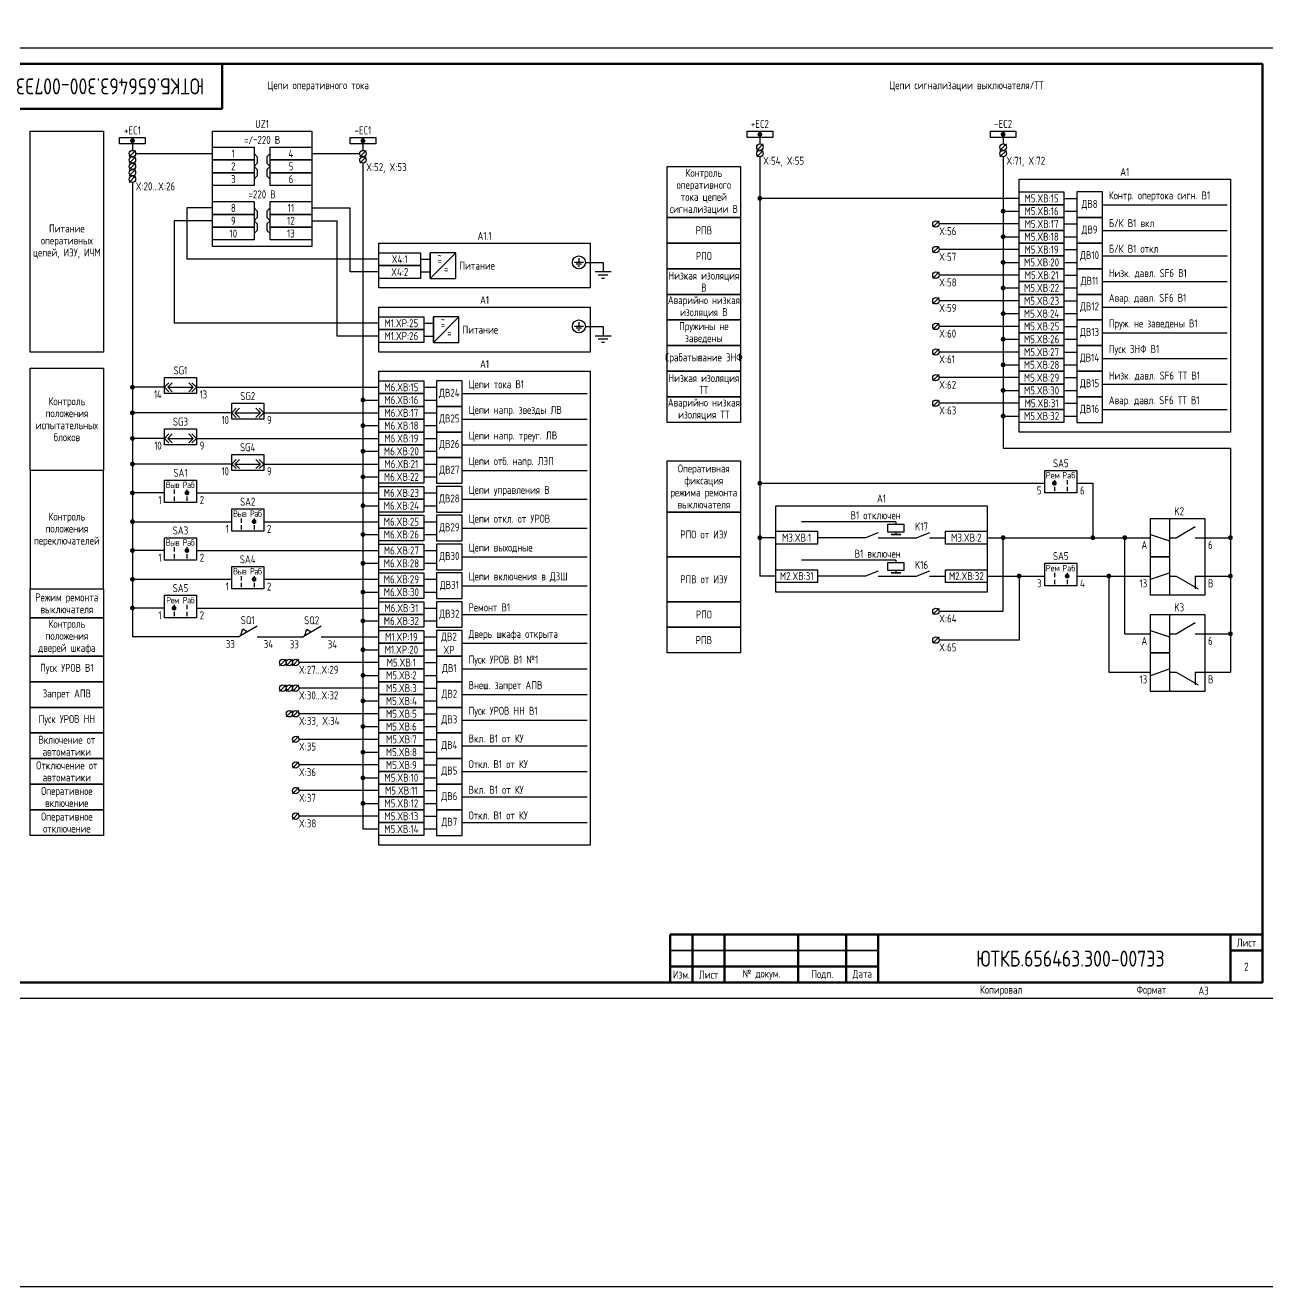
# Model space of a CAD drawing. Header units: millimetres. Extents: x -936 to 3453, y -90 to 618.
# Drawn here: x 448.5 to 836.7, y -90 to 304.1 of the extents above; entities that cross this region are included whole.
import ezdxf

# ---------------------------------------------------------------- set-up
doc = ezdxf.new("R2010")
doc.units = ezdxf.units.MM
doc.styles.add('Gost_type_A', font='GOST_0.TTF')

# ---------------------------------------------------------------- blocks, each defined once
blk = doc.blocks.new('Формат_А3')
blk.add_lwpolyline([(-420, 297), (0, 297), (0, 0), (-420, 0)], close=True)
at = {"lineweight": 50}
blk.add_lwpolyline([(-400, 292), (-5, 292), (-5, 5), (-400, 5)], close=True, dxfattribs=at)
blk = doc.blocks.new('Штамп угловой верхний')
at = {"lineweight": 50}
blk.add_lwpolyline([(0, 0), (70, 0), (70, -14), (0, -14)], close=True, dxfattribs=at)
blk = doc.blocks.new('Штамп малый нижний')
at = {"lineweight": 50}
for points in [[(-185, 15), (-178, 15), (-178, 5), (-185, 5)], [(-178, 15), (-168, 15), (-168, 5), (-178, 5)], [(-168, 15), (-145, 15), (-145, 5), (-168, 5)], [(-145, 15), (-130, 15), (-130, 5), (-145, 5)], [(-130, 15), (-120, 15), (-120, 5), (-130, 5)], [(-120, 15), (-10, 15), (-10, 0), (-120, 0)], [(-10, 15), (0, 15), (0, 10), (-10, 10)], [(-10, 10), (0, 10), (0, 0), (-10, 0)], [(-185, 5), (-178, 5), (-178, 0), (-185, 0)], [(-178, 5), (-168, 5), (-168, 0), (-178, 0)], [(-168, 5), (-145, 5), (-145, 0), (-168, 0)], [(-145, 5), (-130, 5), (-130, 0), (-145, 0)], [(-130, 5), (-120, 5), (-120, 0), (-130, 0)]]:
    blk.add_lwpolyline(points, close=True, dxfattribs=at)
for points in [[(-185, 15), (-178, 15), (-178, 10), (-185, 10)], [(-178, 15), (-168, 15), (-168, 10), (-178, 10)], [(-168, 15), (-145, 15), (-145, 10), (-168, 10)], [(-145, 15), (-130, 15), (-130, 10), (-145, 10)], [(-130, 15), (-120, 15), (-120, 10), (-130, 10)], [(-185, 10), (-178, 10), (-178, 5), (-185, 5)], [(-178, 10), (-168, 10), (-168, 5), (-178, 5)], [(-168, 10), (-145, 10), (-145, 5), (-168, 5)], [(-145, 10), (-130, 10), (-130, 5), (-145, 5)], [(-130, 10), (-120, 10), (-120, 5), (-130, 5)]]:
    blk.add_lwpolyline(points, close=True)
at = {"char_height": 2.5, "style": 'Gost_type_A'}
for s, insert, width, attachment_point in [('Лист', (-5, 12.5), 10, 5), ('№ докум.', (-156.5, 2.5), 23, 5), ('Подп.', (-137.5, 2.5), 15, 5), ('Дата', (-125, 2.5), 10, 5), ('Изм.', (-181.5, 2.5), 7, 5), ('Лист', (-173, 2.5), 10, 5), ('Копировал', (-75, -2.53), 13.1202, 6), ('Формат', (-30, -2.53), 13.1202, 6)]:
    blk.add_mtext(s, dxfattribs=dict(at, insert=insert, width=width, attachment_point=attachment_point))
blk = doc.blocks.new('POINT')
at = {"const_width": 0.75}
blk.add_lwpolyline([(-0.375, 0, 1), (0.375, 0, 1)], format="xyb", close=True, dxfattribs=at)
blk = doc.blocks.new('Шинка')
blk.add_lwpolyline([(-4, 1), (4, 1), (4, -1), (-4, -1)], close=True)
blk.add_blockref('POINT', (0, 0))
blk = doc.blocks.new('БИ_разъем')
for p, q in [((0, 0), (1.41, 1.41)), ((0, 0), (1.41, 1.41)), ((0, 0), (1.41, -1.41)), ((0, 0), (1.41, -1.41)), ((1, 0), (2.41, 1.41)), ((1, 0), (2.41, -1.41)), ((1, 0), (9, 0)), ((9, 0), (7.59, 1.41)), ((9, 0), (7.59, -1.41)), ((10, 0), (8.59, 1.41)), ((10, 0), (8.59, 1.41)), ((10, 0), (8.59, -1.41)), ((10, 0), (8.59, -1.41))]:
    blk.add_line(p, q)
blk = doc.blocks.new('Переключатель_положение')
for p, q in [((2, 1), (2, -0.34)), ((2, -1.14), (2, -2.49))]:
    blk.add_line(p, q)

msp = doc.modelspace()

# ---------------------------------------------------------------- linework, layer by layer
for p, q in [((482, 268), (482, 265)), ((554, 268), (554, 265)), ((678, 270), (678, 267)), ((754, 270), (754, 267)), ((483, 265), (481, 263)), ((555, 265), (553, 263)), ((679, 267), (677, 265)), ((679, 265), (677, 263)), ((755, 267), (753, 265)), ((755, 265), (753, 263)), ((483, 263), (481, 261)), ((483, 261), (481, 259)), ((483, 264), (507, 264)), ((538, 264), (553, 264)), ((555, 263), (553, 261)), ((554, 261), (554, 53)), ((678, 263), (678, 132)), ((754, 263), (754, 172)), ((483, 259), (481, 257)), ((483, 257), (481, 255)), ((482, 255), (482, 113)), ((759, 250), (678, 250)), ((507, 247), (499, 247)), ((499, 247), (499, 231)), ((538, 247), (550, 247)), ((550, 227), (550, 247)), ((754, 246), (759, 246)), ((495, 243), (495, 211)), ((507, 243), (495, 243)), ((538, 243), (546, 243)), ((546, 207), (546, 243)), ((734, 243), (732, 241)), ((759, 242), (734, 242)), ((754, 238), (759, 238)), ((575, 225), (575, 233)), ((575, 225), (583, 233)), ((734, 235), (732, 233)), ((759, 234), (734, 234)), ((559, 231), (499, 231)), ((623.48, 230), (629, 230)), ((754, 230), (759, 230)), ((559, 227), (550, 227)), ((734, 227), (732, 225)), ((759, 226), (734, 226)), ((754, 222), (759, 222)), ((734, 219), (732, 217)), ((759, 218), (734, 218)), ((576, 205), (576, 213)), ((576, 205), (584, 213)), ((754, 214), (759, 214)), ((559, 211), (495, 211)), ((623.48, 210), (629, 210)), ((734, 211), (732, 209)), ((759, 210), (734, 210)), ((559, 207), (546, 207)), ((754, 206), (759, 206)), ((734, 203), (732, 201)), ((759, 202), (734, 202)), ((754, 198), (759, 198)), ((734, 195), (732, 193)), ((759, 194), (734, 194)), ((492, 191), (482, 191)), ((502, 191), (559, 191)), ((754, 190), (759, 190)), ((554, 187), (559, 187)), ((734, 187), (732, 185)), ((759, 186), (734, 186)), ((513, 183), (482, 183)), ((523, 183), (559, 183)), ((754, 182), (759, 182)), ((554, 179), (559, 179)), ((492, 175), (482, 175)), ((502, 175), (559, 175)), ((554, 171), (559, 171)), ((754, 172), (825, 172)), ((825, 172), (825, 102)), ((513, 167), (482, 167)), ((523, 167), (559, 167)), ((554, 163), (559, 163)), ((492, 158), (482, 158)), ((502, 158), (559, 158)), ((678, 161), (767, 161)), ((777, 161), (782, 161)), ((782, 161), (782, 144)), ((554, 154), (559, 154)), ((482, 149), (513, 149)), ((523, 149), (559, 149)), ((720.5, 149), (691, 149)), ((720.5, 149), (720.5, 148.25)), ((808, 144), (814, 147.46)), ((554, 145), (559, 145)), ((683, 144), (678, 144)), ((711, 144), (696, 144)), ((715, 144), (727, 144)), ((720.5, 145.75), (720.5, 145)), ((749, 144), (800, 144)), ((754, 121), (754, 144)), ((792, 114), (792, 144)), ((800, 145), (806, 143)), ((806, 144), (808, 144)), ((814, 144), (825, 144)), ((492, 140), (482, 140)), ((502, 140), (559, 140)), ((554, 136), (559, 136)), ((720.5, 137), (691, 137)), ((720.5, 137), (720.5, 136.25)), ((482, 131), (513, 131)), ((523, 131), (559, 131)), ((683, 132), (678, 132)), ((711, 132), (696, 132)), ((715, 132), (727, 132)), ((720.5, 133.75), (720.5, 133)), ((749, 132), (767, 132)), ((759, 132), (759, 112)), ((777, 132), (800, 132)), ((787, 132), (787, 102)), ((800, 131), (806, 133)), ((806, 132), (808, 132)), ((808, 132), (814.92, 128)), ((814, 132), (825, 132)), ((814, 132), (814, 128)), ((554, 127), (559, 127)), ((492, 122), (482, 122)), ((502, 122), (559, 122)), ((734, 122), (732, 120)), ((734, 121), (754, 121)), ((515, 113), (521, 116.46)), ((515.86, 113.5), (516.43, 115.48)), ((516.43, 115.48), (517.87, 114.65)), ((535, 112.95), (541, 116.42)), ((535.86, 113.45), (536.43, 115.44)), ((536.43, 115.44), (537.87, 114.61)), ((554, 118), (559, 118)), ((800, 115), (806, 113)), ((808, 114), (814, 117.46)), ((515, 113), (482, 113)), ((535, 112.95), (521, 112.95)), ((541, 113), (559, 113)), ((573, 113), (577, 113)), ((585, 111), (624, 111)), ((734, 113), (732, 111)), ((759, 112), (734, 112)), ((792, 114), (800, 114)), ((806, 114), (808, 114)), ((814, 114), (825, 114)), ((554, 109), (559, 109)), ((573, 109), (577, 109)), ((529.98, 106), (527.98, 104)), ((531.99, 106), (529.99, 104)), ((534, 106), (532, 104)), ((559, 105), (534, 105)), ((800, 101), (806, 103)), ((554, 101), (559, 101)), ((787, 102), (800, 102)), ((806, 102), (808, 102)), ((808, 102), (814.92, 98)), ((814, 102), (825, 102)), ((814, 102), (814, 98)), ((529.98, 98), (527.98, 96)), ((531.99, 98), (529.99, 96)), ((534, 98), (532, 96)), ((559, 97), (534, 97)), ((554, 93), (559, 93)), ((531.99, 90), (529.99, 88)), ((534, 90), (532, 88)), ((559, 89), (534, 89)), ((554, 85), (559, 85)), ((534, 82), (532, 80)), ((559, 81), (534, 81)), ((554, 77), (559, 77)), ((534, 74), (532, 72)), ((559, 73), (534, 73)), ((554, 69), (559, 69)), ((534, 66), (532, 64)), ((559, 65), (534, 65)), ((554, 61), (559, 61)), ((534, 58), (532, 56)), ((559, 57), (534, 57)), ((554, 53), (559, 53))]:
    msp.add_line(p, q)
at = {"color": 0}
for p, q in [((773, 250), (777, 250)), ((773, 246), (777, 246)), ((785, 248), (824, 248)), ((773, 242), (777, 242)), ((773, 238), (777, 238)), ((785, 240), (824, 240)), ((773, 234), (777, 234)), ((773, 230), (777, 230)), ((785, 232), (824, 232)), ((773, 226), (777, 226)), ((773, 222), (777, 222)), ((785, 224), (824, 224)), ((773, 218), (777, 218)), ((773, 214), (777, 214)), ((785, 216), (824, 216)), ((773, 210), (777, 210)), ((773, 206), (777, 206)), ((785, 208), (824, 208)), ((773, 202), (777, 202)), ((773, 198), (777, 198)), ((785, 200), (824, 200)), ((773, 194), (777, 194)), ((573, 191), (577, 191)), ((773, 190), (777, 190)), ((785, 192), (824, 192)), ((573, 187), (577, 187)), ((585, 189), (624, 189)), ((773, 186), (777, 186)), ((573, 183), (577, 183)), ((773, 182), (777, 182)), ((785, 184), (824, 184)), ((573, 179), (577, 179)), ((585, 181), (624, 181)), ((573, 175), (577, 175)), ((573, 171), (577, 171)), ((585, 173), (624, 173)), ((573, 167), (577, 167)), ((573, 163), (577, 163)), ((585, 165), (624, 165)), ((573, 158), (577, 158)), ((573, 154), (577, 154)), ((585, 156), (624, 156)), ((573, 149), (577, 149)), ((585, 147), (624, 147)), ((573, 145), (577, 145)), ((573, 140), (577, 140)), ((585, 138), (624, 138)), ((573, 136), (577, 136)), ((573, 131), (577, 131)), ((573, 127), (577, 127)), ((585, 129), (624, 129)), ((573, 122), (577, 122)), ((585, 120), (624, 120)), ((573, 118), (577, 118)), ((573, 105), (577, 105)), ((585, 103), (624, 103)), ((573, 101), (577, 101)), ((573, 97), (577, 97)), ((585, 95), (624, 95)), ((573, 93), (577, 93)), ((573, 89), (577, 89)), ((585, 87), (624, 87)), ((573, 85), (577, 85)), ((573, 81), (577, 81)), ((585, 79), (624, 79)), ((573, 77), (577, 77)), ((573, 73), (577, 73)), ((585, 71), (624, 71)), ((573, 69), (577, 69)), ((573, 65), (577, 65)), ((573, 61), (577, 61)), ((585, 63), (624, 63)), ((573, 57), (577, 57)), ((573, 53), (577, 53)), ((585, 55), (624, 55))]:
    msp.add_line(p, q, dxfattribs=at)
at = {"ltscale": 4}
for p, q in [((572, 231), (575, 231)), ((572, 227), (575, 227)), ((573, 211), (576, 211)), ((573, 207), (576, 207))]:
    msp.add_line(p, q, dxfattribs=at)
at = {"ltscale": 4.32}
for p, q in [((622.89, 230), (620.04, 230)), ((622.32, 229.43), (620.61, 229.43)), ((621.75, 228.86), (621.18, 228.86)), ((621.46, 231.28), (621.46, 230)), ((629, 230), (629, 227)), ((631.5, 227), (626.5, 227)), ((630.5, 226), (627.5, 226)), ((629.5, 225), (628.5, 225)), ((622.89, 210), (620.04, 210)), ((622.32, 209.43), (620.61, 209.43)), ((621.46, 211.28), (621.46, 210)), ((629, 210), (629, 207)), ((621.75, 208.86), (621.18, 208.86)), ((631.5, 207), (626.5, 207)), ((630.5, 206), (627.5, 206)), ((629.5, 205), (628.5, 205)), ((715, 145.5), (711, 144)), ((731, 145.5), (727, 144)), ((715, 133.5), (711, 132)), ((731, 133.5), (727, 132))]:
    msp.add_line(p, q, dxfattribs=at)
at = {"ltscale": 1.08}
for p, q in [((731, 144), (736, 144)), ((731, 132), (736, 132))]:
    msp.add_line(p, q, dxfattribs=at)
for points in [[(-936, 618), (3453, 618), (3453, -90), (-936, -90)], [(473, 202), (450, 202), (450, 271), (473, 271)], [(507, 271), (538, 271), (538, 235), (507, 235)], [(507, 266), (520, 266), (520, 262), (507, 262)], [(525, 266), (538, 266), (538, 262), (525, 262)], [(507, 262), (520, 262), (520, 258), (507, 258)], [(525, 262), (538, 262), (538, 258), (525, 258)], [(507, 258), (520, 258), (520, 254), (507, 254)], [(525, 258), (538, 258), (538, 254), (525, 254)], [(672, 244), (649, 244), (649, 260), (672, 260)], [(759, 256), (825, 256), (825, 177), (759, 177)], [(507, 249), (520, 249), (520, 245), (507, 245)], [(525, 249), (538, 249), (538, 245), (525, 245)], [(507, 245), (520, 245), (520, 241), (507, 241)], [(525, 245), (538, 245), (538, 241), (525, 241)], [(507, 241), (520, 241), (520, 237), (507, 237)], [(525, 241), (538, 241), (538, 237), (525, 237)], [(672, 236), (649, 236), (649, 244), (672, 244)], [(559, 236), (625, 236), (625, 222), (559, 222)], [(559, 233), (572, 233), (572, 229), (559, 229)], [(672, 228), (649, 228), (649, 236), (672, 236)], [(559, 229), (572, 229), (572, 225), (559, 225)], [(672, 220), (649, 220), (649, 228), (672, 228)], [(672, 212), (649, 212), (649, 220), (672, 220)], [(559, 216), (625, 216), (625, 202), (559, 202)], [(559, 213), (573, 213), (573, 209), (559, 209)], [(559, 209), (573, 209), (573, 205), (559, 205)], [(672, 204), (649, 204), (649, 212), (672, 212)], [(672, 196), (649, 196), (649, 204), (672, 204)], [(473, 165), (450, 165), (450, 197), (473, 197)], [(492, 194), (502, 194), (502, 189), (492, 189)], [(559, 196), (625, 196), (625, 48), (559, 48)], [(672, 188), (649, 188), (649, 196), (672, 196)], [(513, 186), (523, 186), (523, 181), (513, 181)], [(672, 180), (649, 180), (649, 188), (672, 188)], [(492, 178), (502, 178), (502, 173), (492, 173)], [(513, 170), (523, 170), (523, 165), (513, 165)], [(649, 168), (672, 168), (672, 152), (649, 152)], [(473, 165), (450, 165), (450, 128), (473, 128)], [(492, 162), (502, 162), (502, 155), (492, 155)], [(767, 165), (777, 165), (777, 158), (767, 158)], [(683, 154), (749, 154), (749, 127), (683, 127)], [(513, 153), (523, 153), (523, 146), (513, 146)], [(649, 152), (672, 152), (672, 138), (649, 138)], [(800, 150), (817, 150), (817, 126), (800, 126)], [(800, 150), (806, 150), (806, 138), (800, 138)], [(683, 146), (696, 146), (696, 142), (683, 142)], [(723, 148.25), (723, 145.75), (718, 145.75), (718, 148.25)], [(736, 146), (749, 146), (749, 142), (736, 142)], [(492, 144), (502, 144), (502, 137), (492, 137)], [(722, 145), (719, 145)], [(649, 138), (672, 138), (672, 124), (649, 124)], [(800, 138), (806, 138), (806, 126), (800, 126)], [(513, 135), (523, 135), (523, 128), (513, 128)], [(683, 134), (696, 134), (696, 130), (683, 130)], [(723, 136.25), (723, 133.75), (718, 133.75), (718, 136.25)], [(736, 134), (749, 134), (749, 130), (736, 130)], [(767, 136), (777, 136), (777, 129), (767, 129)], [(722, 133), (719, 133)], [(450, 128), (473, 128), (473, 119), (450, 119)], [(492, 126), (502, 126), (502, 119), (492, 119)], [(672, 116), (649, 116), (649, 124), (672, 124)], [(473, 107), (450, 107), (450, 119), (473, 119)], [(800, 120), (817, 120), (817, 96), (800, 96)], [(800, 120), (806, 120), (806, 108), (800, 108)], [(559, 115), (573, 115), (573, 111), (559, 111)], [(672, 108), (649, 108), (649, 116), (672, 116)], [(559, 111), (573, 111), (573, 107), (559, 107)], [(473, 99), (450, 99), (450, 107), (473, 107)], [(800, 108), (806, 108), (806, 96), (800, 96)], [(473, 91), (450, 91), (450, 99), (473, 99)], [(473, 83), (450, 83), (450, 91), (473, 91)], [(473, 75), (450, 75), (450, 83), (473, 83)], [(473, 67), (450, 67), (450, 75), (473, 75)], [(473, 59), (450, 59), (450, 67), (473, 67)], [(473, 51), (450, 51), (450, 59), (473, 59)]]:
    msp.add_lwpolyline(points, close=True)
for points in [[(520, 264), (521, 263), (521, 261), (520, 260)], [(525, 264), (524, 263), (524, 261), (525, 260)], [(520, 260), (521, 259), (521, 257), (520, 256)], [(525, 260), (524, 259), (524, 257), (525, 256)], [(520, 247), (521, 246), (521, 244), (520, 243)], [(525, 247), (524, 246), (524, 244), (525, 243)], [(520, 243), (521, 242), (521, 240), (520, 239)], [(525, 243), (524, 242), (524, 240), (525, 239)]]:
    msp.add_lwpolyline(points)
at = {"color": 0}
for points in [[(759, 252), (773, 252), (773, 248), (759, 248)], [(759, 248), (773, 248), (773, 244), (759, 244)], [(759, 244), (773, 244), (773, 240), (759, 240)], [(759, 240), (773, 240), (773, 236), (759, 236)], [(759, 236), (773, 236), (773, 232), (759, 232)], [(759, 232), (773, 232), (773, 228), (759, 228)], [(759, 228), (773, 228), (773, 224), (759, 224)], [(759, 224), (773, 224), (773, 220), (759, 220)], [(759, 220), (773, 220), (773, 216), (759, 216)], [(759, 216), (773, 216), (773, 212), (759, 212)], [(759, 212), (773, 212), (773, 208), (759, 208)], [(759, 208), (773, 208), (773, 204), (759, 204)], [(759, 204), (773, 204), (773, 200), (759, 200)], [(759, 200), (773, 200), (773, 196), (759, 196)], [(759, 196), (773, 196), (773, 192), (759, 192)], [(559, 193), (573, 193), (573, 189), (559, 189)], [(759, 192), (773, 192), (773, 188), (759, 188)], [(559, 189), (573, 189), (573, 185), (559, 185)], [(759, 188), (773, 188), (773, 184), (759, 184)], [(559, 185), (573, 185), (573, 181), (559, 181)], [(759, 184), (773, 184), (773, 180), (759, 180)], [(559, 181), (573, 181), (573, 177), (559, 177)], [(559, 177), (573, 177), (573, 173), (559, 173)], [(559, 173), (573, 173), (573, 169), (559, 169)], [(559, 169), (573, 169), (573, 165), (559, 165)], [(559, 165), (573, 165), (573, 161), (559, 161)], [(559, 160), (573, 160), (573, 156), (559, 156)], [(559, 156), (573, 156), (573, 152), (559, 152)], [(559, 151), (573, 151), (573, 147), (559, 147)], [(559, 147), (573, 147), (573, 143), (559, 143)], [(559, 142), (573, 142), (573, 138), (559, 138)], [(559, 138), (573, 138), (573, 134), (559, 134)], [(559, 133), (573, 133), (573, 129), (559, 129)], [(559, 129), (573, 129), (573, 125), (559, 125)], [(559, 124), (573, 124), (573, 120), (559, 120)], [(559, 120), (573, 120), (573, 116), (559, 116)], [(559, 107), (573, 107), (573, 103), (559, 103)], [(559, 103), (573, 103), (573, 99), (559, 99)], [(559, 99), (573, 99), (573, 95), (559, 95)], [(559, 95), (573, 95), (573, 91), (559, 91)], [(559, 91), (573, 91), (573, 87), (559, 87)], [(559, 87), (573, 87), (573, 83), (559, 83)], [(559, 83), (573, 83), (573, 79), (559, 79)], [(559, 79), (573, 79), (573, 75), (559, 75)], [(559, 75), (573, 75), (573, 71), (559, 71)], [(559, 71), (573, 71), (573, 67), (559, 67)], [(559, 67), (573, 67), (573, 63), (559, 63)], [(559, 63), (573, 63), (573, 59), (559, 59)], [(559, 59), (573, 59), (573, 55), (559, 55)], [(559, 55), (573, 55), (573, 51), (559, 51)]]:
    msp.add_lwpolyline(points, close=True, dxfattribs=at)
at = {"color": 0, "ltscale": 4}
for points in [[(777, 244), (785, 244), (785, 252), (777, 252)], [(777, 236), (785, 236), (785, 244), (777, 244)], [(777, 228), (785, 228), (785, 236), (777, 236)], [(777, 220), (785, 220), (785, 228), (777, 228)], [(777, 212), (785, 212), (785, 220), (777, 220)], [(777, 204), (785, 204), (785, 212), (777, 212)], [(777, 196), (785, 196), (785, 204), (777, 204)], [(777, 188), (785, 188), (785, 196), (777, 196)], [(577, 185), (585, 185), (585, 193), (577, 193)], [(777, 180), (785, 180), (785, 188), (777, 188)], [(577, 177), (585, 177), (585, 185), (577, 185)], [(577, 169), (585, 169), (585, 177), (577, 177)], [(577, 161), (585, 161), (585, 169), (577, 169)], [(577, 152), (585, 152), (585, 160), (577, 160)], [(577, 143), (585, 143), (585, 151), (577, 151)], [(577, 134), (585, 134), (585, 142), (577, 142)], [(577, 125), (585, 125), (585, 133), (577, 133)], [(577, 116), (585, 116), (585, 124), (577, 124)], [(577, 99), (585, 99), (585, 107), (577, 107)], [(577, 91), (585, 91), (585, 99), (577, 99)], [(577, 83), (585, 83), (585, 91), (577, 91)], [(577, 75), (585, 75), (585, 83), (577, 83)], [(577, 67), (585, 67), (585, 75), (577, 75)], [(577, 59), (585, 59), (585, 67), (577, 67)], [(577, 51), (585, 51), (585, 59), (577, 59)]]:
    msp.add_lwpolyline(points, close=True, dxfattribs=at)
at = {"ltscale": 4}
for points in [[(575, 225), (583, 225), (583, 233), (575, 233)], [(576, 205), (584, 205), (584, 213), (576, 213)], [(577, 107), (585, 107), (585, 115), (577, 115)]]:
    msp.add_lwpolyline(points, close=True, dxfattribs=at)
for centre, radius in [((482, 264), 1), ((554, 264), 1), ((678, 266), 1), ((678, 264), 1), ((754, 266), 1), ((754, 264), 1), ((482, 262), 1), ((482, 260), 1), ((554, 262), 1), ((482, 258), 1), ((482, 256), 1), ((733, 242), 1), ((733, 234), 1), ((621.46, 230), 2.02), ((733, 226), 1), ((733, 218), 1), ((621.46, 210), 2.02), ((733, 210), 1), ((733, 202), 1), ((733, 194), 1), ((733, 186), 1), ((733, 121), 1), ((733, 112), 1), ((528.98, 105), 1), ((530.99, 105), 1), ((533, 105), 1), ((528.98, 97), 1), ((530.99, 97), 1), ((533, 97), 1), ((530.99, 89), 1), ((533, 89), 1), ((533, 81), 1), ((533, 73), 1), ((533, 65), 1), ((533, 57), 1)]:
    msp.add_circle(centre, radius)

# ---------------------------------------------------------------- block references
for name, p in [('Формат_А3', (840, 0)), ('Штамп угловой верхний', (440, 292)), ('Шинка', (482, 268)), ('Шинка', (554, 268)), ('Шинка', (678, 270)), ('Шинка', (754, 270)), ('POINT', (678, 250)), ('POINT', (754, 246)), ('POINT', (754, 238)), ('POINT', (754, 230)), ('POINT', (754, 222)), ('POINT', (754, 214)), ('POINT', (754, 206)), ('POINT', (754, 198)), ('POINT', (482, 191)), ('БИ_разъем', (492, 191)), ('POINT', (754, 190)), ('POINT', (554, 187)), ('POINT', (482, 183)), ('БИ_разъем', (513, 183)), ('POINT', (754, 182)), ('POINT', (554, 179)), ('POINT', (482, 175)), ('БИ_разъем', (492, 175)), ('POINT', (554, 171)), ('POINT', (482, 167)), ('БИ_разъем', (513, 167)), ('POINT', (554, 163)), ('POINT', (678, 161)), ('POINT', (770, 161)), ('Переключатель_положение', (768, 161)), ('Переключатель_положение', (772, 161)), ('POINT', (482, 158)), ('Переключатель_положение', (493, 158)), ('POINT', (499, 158)), ('Переключатель_положение', (497, 158)), ('POINT', (554, 154)), ('Переключатель_положение', (514, 149)), ('Переключатель_положение', (518, 149)), ('POINT', (482, 149)), ('POINT', (520, 149)), ('POINT', (554, 145)), ('POINT', (678, 144)), ('POINT', (754, 144)), ('POINT', (782, 144)), ('POINT', (825, 144)), ('POINT', (482, 140)), ('Переключатель_положение', (493, 140)), ('POINT', (499, 140)), ('Переключатель_положение', (497, 140)), ('POINT', (554, 136)), ('POINT', (482, 131)), ('Переключатель_положение', (514, 131)), ('POINT', (520, 131)), ('Переключатель_положение', (518, 131)), ('POINT', (759, 132)), ('Переключатель_положение', (768, 132)), ('POINT', (774, 132)), ('Переключатель_положение', (772, 132)), ('POINT', (825, 132)), ('POINT', (554, 127)), ('POINT', (482, 122)), ('POINT', (495, 122)), ('Переключатель_положение', (493, 122)), ('Переключатель_положение', (497, 122)), ('POINT', (554, 118)), ('POINT', (825, 114)), ('POINT', (554, 109)), ('POINT', (554, 101)), ('POINT', (554, 93)), ('POINT', (554, 85)), ('POINT', (554, 77)), ('POINT', (554, 69)), ('POINT', (554, 61)), ('Штамп малый нижний', (835, 5))]:
    msp.add_blockref(name, p)
at = {"xscale": -1}
for p in [(792, 144), (787, 132)]:
    msp.add_blockref('POINT', p, dxfattribs=at)

# ---------------------------------------------------------------- texts
at = {"insert": (475, 285), "char_height": 5, "width": 70, "attachment_point": 5, "rotation": 180, "style": 'Gost_type_A'}
msp.add_mtext('ЮТКБ.656463.300-007Э3', dxfattribs=at)
at = {"char_height": 2.5, "line_spacing_factor": 0.9, "style": 'Gost_type_A'}
for s, insert, width, attachment_point in [('Цепи оперативного тока', (540, 285), 197, 5), ('Цепи сигнализации выключателя/ТТ', (742.5, 285), 187, 5), ('UZ1', (522.5, 272), 31, 8), ('=/~220 В', (522.5, 267), 31, 8), ('X:52, X:53', (555, 261), 16, 1), ('X:54, X:55', (679, 263), 16, 1), ('X:71, X:72', (755, 263), 16, 1), ('Контроль оперативного тока цепей сигнализации В', (660.5, 252), 23, 5), ('A1', (792, 257), 66, 8), ('X:20...X:26', (483, 255), 16, 1), ('=220 В', (522.5, 250), 31, 8), ('Питание оперативных цепей, ИЭУ, ИЧМ', (461.5, 236.5), 23, 5), ('РПВ', (660.5, 240), 23, 5), ('X:56', (734, 241), 8, 1), ('A1.1', (592, 237), 66, 8), ('РПО', (660.5, 232), 23, 5), ('X:57', (734, 233), 8, 1), ('Низкая изоляция В', (660.5, 224), 23, 5), ('X:58', (734, 225), 8, 1), ('A1', (592, 217), 66, 8), ('Аварийно низкая изоляция В', (660.5, 216), 23, 5), ('X:59', (734, 217), 8, 1), ('Пружины не заведены ', (660.5, 208), 23, 5), ('X:60', (734, 209), 8, 1), ('Срабатывание ЗНФ ', (660.5, 200), 23, 5), ('X:61', (734, 201), 8, 1), ('SG1', (497, 195), 10, 8), ('A1', (592, 197), 66, 8), ('Низкая изоляция ТТ', (660.5, 192), 23, 5), ('{\\T0.9;14}', (491, 190), 5, 3), ('{\\T0.9;13}', (503, 190), 5, 1), ('SG2', (518, 187), 10, 8), ('X:62', (734, 193), 8, 1), ('Контроль положения\\Pиспытательных блоков', (461.5, 181), 23, 5), ('Аварийно низкая изоляция ТТ', (660.5, 184), 23, 5), ('SG3', (497, 179), 10, 8), ('{\\T0.9;10}', (512, 182), 5, 3), ('{\\T0.9;9}', (524, 182), 5, 1), ('X:63', (734, 185), 8, 1), ('{\\T0.9;10}', (491, 174), 5, 3), ('{\\T0.9;9}', (503, 174), 5, 1), ('SG4', (518, 171), 10, 8), ('{\\T0.9;10}', (512, 166), 5, 3), ('{\\T0.9;9}', (524, 166), 5, 1), ('Оперативная фиксация\\Pрежима ремонта выключателя', (660.5, 160), 23, 5), ('A1', (716, 155), 66, 8), ('Контроль положения\\Pпереключателей', (461.5, 146.5), 23, 5), ('РПО от ИЭУ', (660.5, 145), 23, 5), ('РПВ от ИЭУ', (660.5, 131), 23, 5), ('Режим ремонта выключателя', (461.5, 123.5), 23, 5), ('Контроль положения\\Pдверей шкафа', (461.5, 113), 23, 5), ('РПО', (660.5, 120), 23, 5), ('X:64', (734, 120), 8, 1), ('РПВ', (660.5, 112), 23, 5), ('X:65', (734, 111), 8, 1), ('Пуск УРОВ В1', (461.5, 103), 23, 5), ('X:27...X:29', (534, 104), 8, 1), ('Запрет АПВ', (461.5, 95), 23, 5), ('X:30...X:32', (534, 96), 8, 1), ('Пуск УРОВ НН', (461.5, 87), 23, 5), ('X:33, X:34', (534, 88), 13.6437, 1), ('Включение от автоматики ', (461.5, 79), 23, 5), ('X:35', (534, 80), 8, 1), ('Отключение от автоматики ', (461.5, 71), 23, 5), ('X:36', (534, 72), 8, 1), ('Оперативное включение', (461.5, 63), 23, 5), ('X:37', (534, 64), 8, 1), ('Оперативное отключение', (461.5, 55), 23, 5), ('X:38', (534, 56), 8, 1)]:
    msp.add_mtext(s, dxfattribs=dict(at, insert=insert, width=width, attachment_point=attachment_point))
at = {"style": 'Gost_type_A'}
for s, insert, char_height, width, attachment_point in [('+EC1', (482, 270), 2.5, 10, 8), ('-EC1', (554, 270), 2.5, 10, 8), ('+EC2', (678, 272), 2.5, 10, 8), ('-EC2', (754, 272), 2.5, 10, 8), ('1', (513.5, 264), 2.5, 13, 5), ('4', (531.5, 264), 2.5, 13, 5), ('2', (513.5, 260), 2.5, 13, 5), ('5', (531.5, 260), 2.5, 13, 5), ('3', (513.5, 256), 2.5, 13, 5), ('6', (531.5, 256), 2.5, 13, 5), ('8', (513.5, 247), 2.5, 13, 5), ('11', (531.5, 247), 2.5, 13, 5), ('9', (513.5, 243), 2.5, 13, 5), ('12', (531.5, 243), 2.5, 13, 5), ('10', (513.5, 239), 2.5, 13, 5), ('13', (531.5, 239), 2.5, 13, 5), ('X4:1', (565.5, 231), 2.5, 13, 5), ('~', (578, 232.03), 2.5, 2.7, 5), ('=', (578, 230.53), 2.5, 6, 5), ('Питание', (589.67, 228.99), 2.5, 11.3452, 5), ('X4:2', (565.5, 227), 2.5, 13, 5), ('=', (580, 228), 2.5, 6, 5), ('M1.XP:25', (566, 211), 2.5, 13.9956, 5), ('~', (579, 212.03), 2.5, 2.7, 5), ('=', (579, 210.53), 2.5, 6, 5), ('Питание', (590.67, 208.99), 2.5, 11.3452, 5), ('M1.XP:26', (566, 207), 2.5, 13.9956, 5), ('=', (581, 208), 2.5, 6, 5), ('SA5', (772, 166), 2.5, 10, 8), ('SA1', (497, 163), 2.5, 10, 8), ('Рем', (769.5, 163.5), 2, 5, 5), ('Раб', (774.5, 163.5), 2, 5, 5), ('{\\T0.9;Выв}', (494.5, 160.5), 2, 5, 5), ('{\\T0.9;Раб}', (499.5, 160.5), 2, 5, 5), ('5', (766, 160), 2.5, 5, 3), ('6', (778, 160), 2.5, 5, 1), ('{\\T0.9;1}', (491, 157), 2.5, 5, 3), ('{\\T0.9;2}', (503, 157), 2.5, 5, 1), ('SA2', (518, 154), 2.5, 10, 8), ('{\\T0.9;Выв}', (515.5, 151.5), 2, 5, 5), ('{\\T0.9;Раб}', (520.5, 151.5), 2, 5, 5), ('В1 отключен', (722, 151), 2.5, 31.0015, 6), ('K2', (809, 151), 2.5, 18, 8), ('SA3', (497, 145), 2.5, 10, 8), ('{\\T0.9;1}', (512, 148), 2.5, 5, 3), ('{\\T0.9;2}', (524, 148), 2.5, 5, 1), ('K17', (728.5, 147.5), 2.5, 5, 5), ('{\\T0.9;Выв}', (494.5, 142.5), 2, 5, 5), ('{\\T0.9;Раб}', (499.5, 142.5), 2, 5, 5), ('M3.XВ:1', (689.5, 144), 2.5, 13, 5), ('M3.XВ:2', (742.5, 144), 2.5, 13, 5), ('А', (799, 143), 2.5, 5, 3), ('6', (818, 143), 2.5, 5, 1), ('{\\T0.9;1}', (491, 139), 2.5, 5, 3), ('{\\T0.9;2}', (503, 139), 2.5, 5, 1), ('SA4', (518, 136), 2.5, 10, 8), ('В1 включен', (722, 139), 2.5, 31.0015, 6), ('SA5', (772, 137), 2.5, 10, 8), ('{\\T0.9;Выв}', (515.5, 133.5), 2, 5, 5), ('{\\T0.9;Раб}', (520.5, 133.5), 2, 5, 5), ('K16', (728.5, 135.5), 2.5, 5, 5), ('Рем', (769.5, 134.5), 2, 5, 5), ('Раб', (774.5, 134.5), 2, 5, 5), ('M2.XВ:31', (689.5, 132), 2.5, 13, 5), ('M2.XВ:32', (742.5, 132), 2.5, 13, 5), ('3', (766, 131), 2.5, 5, 3), ('4', (778, 131), 2.5, 5, 1), ('13', (799, 131), 2.5, 5, 3), ('B', (818, 131), 2.5, 5, 1), ('SA5', (497, 127), 2.5, 10, 8), ('{\\T0.9;1}', (512, 130), 2.5, 5, 3), ('{\\T0.9;2}', (524, 130), 2.5, 5, 1), ('{\\T0.9;Рем}', (494.5, 124.5), 2, 5, 5), ('{\\T0.9;Раб}', (499.5, 124.5), 2, 5, 5), ('K3', (809, 121), 2.5, 18, 8), ('{\\T0.9;1}', (491, 121), 2.5, 5, 3), ('{\\T0.9;2}', (503, 121), 2.5, 5, 1), ('SQ1', (518, 117), 2.5, 10, 8), ('SQ2', (538, 116.95), 2.5, 10, 8), ('ДВ2 XP', (580.88, 111), 2.5, 7.7588, 5), ('Дверь шкафа открыта', (587, 112), 2.5, 37, 7), ('33', (514, 112), 2.5, 6, 3), ('34', (523, 112), 2.5, 6, 1), ('33', (534, 111.95), 2.5, 6, 3), ('34', (543, 111.95), 2.5, 6, 1), ('M1.XP:19', (566, 113), 2.5, 14, 5), ('А', (799, 113), 2.5, 5, 3), ('6', (818, 113), 2.5, 5, 1), ('M1.XP:20', (566, 109), 2.5, 14, 5), ('13', (799, 101), 2.5, 5, 3), ('B', (818, 101), 2.5, 5, 1), ('ЮТКБ.656463.300-007Э3', (775, 12.5), 5, 120, 5), ('2', (830, 10), 2.5, 10, 5), ('A3', (815, 2.5), 2.5, 20, 4)]:
    msp.add_mtext(s, dxfattribs=dict(at, insert=insert, char_height=char_height, width=width, attachment_point=attachment_point))
at = {"color": 0, "char_height": 2.5, "style": 'Gost_type_A'}
for s, insert, width, attachment_point in [('M5.XВ:15', (766, 250), 14, 5), ('ДВ8', (781, 248), 7.9998, 5), ('Контр. опертока сигн. В1', (787, 249), 37.8684, 7), ('M5.XВ:16', (766, 246), 14, 5), ('M5.XВ:17', (766, 242), 14, 5), ('ДВ9', (781, 240), 7.9998, 5), ('Б/К В1 вкл', (787, 241), 27.8465, 7), ('M5.XВ:18', (766, 238), 14, 5), ('M5.XВ:19', (766, 234), 14, 5), ('ДВ10', (781, 232), 7.9998, 5), ('Б/К В1 откл', (787, 233), 39.1584, 7), ('M5.XВ:20', (766, 230), 14, 5), ('M5.XВ:21', (766, 226), 14, 5), ('ДВ11', (781, 224), 7.9998, 5), ('Низк. давл. SF6 В1', (787, 225), 27.8465, 7), ('M5.XВ:22', (766, 222), 14, 5), ('M5.XВ:23', (766, 218), 14, 5), ('ДВ12', (781, 216), 7.9998, 5), ('Авар. давл. SF6 В1', (787, 217), 36.4793, 7), ('M5.XВ:24', (766, 214), 14, 5), ('M5.XВ:25', (766, 210), 14, 5), ('ДВ13', (781, 208), 7.9998, 5), ('Пруж. не заведены В1', (787, 209), 27.8465, 7), ('M5.XВ:26', (766, 206), 14, 5), ('M5.XВ:27', (766, 202), 14, 5), ('ДВ14', (781, 200), 7.9998, 5), ('Пуск ЗНФ В1', (787, 201), 35.3878, 7), ('M5.XВ:28', (766, 198), 14, 5), ('Цепи тока В1 ', (587, 190), 27.8465, 7), ('M5.XВ:29', (766, 194), 14, 5), ('ДВ15', (781, 192), 7.9998, 5), ('Низк. давл. SF6 ТТ В1', (787, 193), 27.8465, 7), ('M6.XВ:15', (566, 191), 14, 5), ('ДВ24', (581, 189), 7.9998, 5), ('M5.XВ:30', (766, 190), 14, 5), ('M6.XВ:16', (566, 187), 14, 5), ('M5.XВ:31', (766, 186), 14, 5), ('ДВ16', (781, 184), 7.9998, 5), ('Авар. давл. SF6 ТТ В1', (787, 185), 40.0514, 7), ('M6.XВ:17', (566, 183), 14, 5), ('ДВ25', (581, 181), 7.9998, 5), ('Цепи напр. звезды ЛВ', (587, 182), 27.8465, 7), ('M5.XВ:32', (766, 182), 14, 5), ('M6.XВ:18', (566, 179), 14, 5), ('M6.XВ:19', (566, 175), 14, 5), ('ДВ26', (581, 173), 7.9998, 5), ('Цепи напр. треуг. ЛВ', (587, 174), 27.8465, 7), ('M6.XВ:20', (566, 171), 14, 5), ('M6.XВ:21', (566, 167), 14, 5), ('ДВ27', (581, 165), 7.9998, 5), ('Цепи отб. напр. ЛЭП', (587, 166), 35.933, 7), ('M6.XВ:22', (566, 163), 14, 5), ('M6.XВ:23', (566, 158), 14, 5), ('Цепи управления В', (587, 157), 41.868, 7), ('M6.XВ:24', (566, 154), 14, 5), ('ДВ28', (581, 156), 7.9998, 5), ('M6.XВ:25', (566, 149), 14, 5), ('Цепи откл. от УРОВ', (587, 148), 42.9636, 7), ('M6.XВ:26', (566, 145), 14, 5), ('ДВ29', (581, 147), 7.9998, 5), ('Цепи выходные', (587, 139), 40.0707, 7), ('M6.XВ:27', (566, 140), 14, 5), ('ДВ30', (581, 138), 7.9998, 5), ('M6.XВ:28', (566, 136), 14, 5), ('M6.XВ:29', (566, 131), 14, 5), ('ДВ31', (581, 129), 7.9998, 5), ('Цепи включения в ДЗШ', (587, 130), 38, 7), ('M6.XВ:30', (566, 127), 14, 5), ('M6.XВ:31', (566, 122), 14, 5), ('Ремонт В1', (587, 121), 37, 7), ('M6.XВ:32', (566, 118), 14, 5), ('ДВ32', (581, 120), 7.9998, 5), ('Пуск УРОВ В1 №1', (587, 104), 29.668, 7), ('M5.XВ:1', (566, 105), 14, 5), ('ДВ1', (581, 103), 7.9998, 5), ('M5.XВ:2', (566, 101), 14, 5), ('Внеш. запрет АПВ', (587, 96), 30.6324, 7), ('M5.XВ:3', (566, 97), 14, 5), ('ДВ2', (581, 95), 7.9998, 5), ('M5.XВ:4', (566, 93), 14, 5), ('Пуск УРОВ НН В1', (587, 88), 30.6324, 7), ('M5.XВ:5', (566, 89), 14, 5), ('ДВ3', (581, 87), 7.9998, 5), ('M5.XВ:6', (566, 85), 14, 5), ('M5.XВ:7', (566, 81), 14, 5), ('ДВ4', (581, 79), 7.9998, 5), ('Вкл. В1 от КУ', (587, 80), 27.8465, 7), ('M5.XВ:8', (566, 77), 14, 5), ('M5.XВ:9', (566, 73), 14, 5), ('ДВ5', (581, 71), 7.9998, 5), ('Откл. В1 от КУ', (587, 72), 27.8465, 7), ('M5.XВ:10', (566, 69), 14, 5), ('M5.XВ:11', (566, 65), 14, 5), ('ДВ6', (581, 63), 7.9998, 5), ('Вкл. В1 от КУ', (587, 64), 27.8465, 7), ('M5.XВ:12', (566, 61), 14, 5), ('M5.XВ:13', (566, 57), 14, 5), ('ДВ7', (581, 55), 7.9998, 5), ('Откл. В1 от КУ', (587, 56), 27.8465, 7), ('M5.XВ:14', (566, 53), 14, 5)]:
    msp.add_mtext(s, dxfattribs=dict(at, insert=insert, width=width, attachment_point=attachment_point))

doc.saveas('drawing.dxf')
